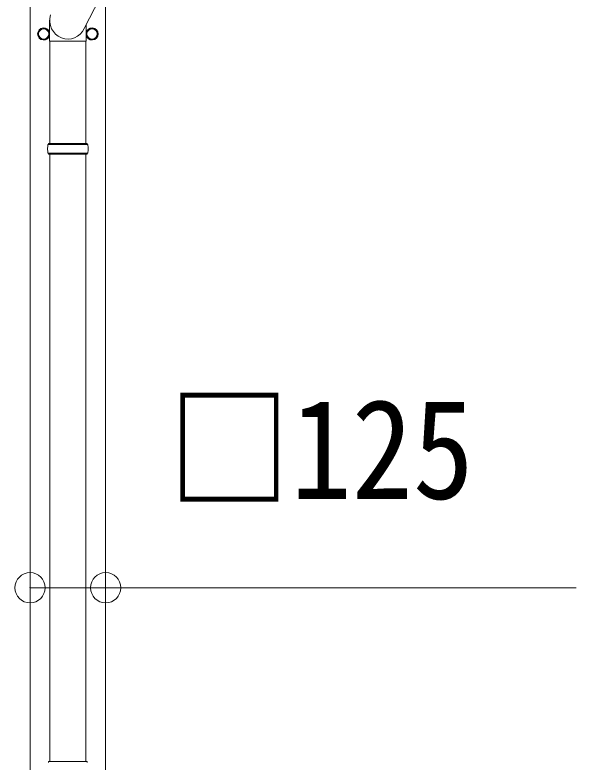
# Model space of a CAD drawing. Units: millimetres at full size, sheet at 1:50; details may follow other scales. Extents: x -14053 to 14053, y -9700 to 9700.
# Drawn here: x -2892 to -1964, y -3939 to -2703 of the extents above; entities that cross this region are included whole.
import ezdxf
from ezdxf.enums import TextEntityAlignment as Align

# ---------------------------------------------------------------- set-up
doc = ezdxf.new("R2010")
doc.units = ezdxf.units.MM
doc.header["$LTSCALE"] = 50
doc.header["$PDMODE"] = 32
doc.header["$PDSIZE"] = 50
for name, color, linetype, lineweight in [('0-1_Defpoints', 4, 'Continuous', 9), ('0-2_TEXT1', 7, 'Continuous', 9), ('0-6_PARTS1', 6, 'Continuous', 9)]:
    doc.layers.add(name, color=color, linetype=linetype, lineweight=lineweight)
doc.styles.add('ＭＳ ゴシック', font='')
doc.styles.get('ＭＳ ゴシック').set_extended_font_data('MS Gothic')

msp = doc.modelspace()

# ---------------------------------------------------------------- linework, layer by layer
at = {"layer": '0-1_Defpoints'}
for p, q in [((-2866.64, -5669.8), (-2866.64, -2683.8)), ((-2741.64, -2683.8), (-2741.64, -5669.8)), ((-2835.54, -2734.55), (-2835.64, -2734.55)), ((-2835.54, -2735.05), (-2835.64, -2735.05)), ((-2772.74, -2734.55), (-2772.64, -2734.55)), ((-2772.74, -2735.05), (-2772.64, -2735.05))]:
    msp.add_line(p, q, dxfattribs=at)
for points in [[(-2844.14, -2724.98), (-2852.64, -2729.89), (-2852.64, -2739.7), (-2844.14, -2744.61), (-2835.64, -2739.7), (-2835.64, -2729.89)], [(-2764.14, -2724.98), (-2755.64, -2729.89), (-2755.64, -2739.7), (-2764.14, -2744.61), (-2772.64, -2739.7), (-2772.64, -2729.89)]]:
    msp.add_lwpolyline(points, close=True, dxfattribs=at)
for centre in [(-2844.14, -2734.8), (-2764.14, -2734.8)]:
    msp.add_circle(centre, 8.5, dxfattribs=at)
for centre, radius, start, end in [((-2844.14, -2734.8), 10, 9.93637, 350.06363), ((-2844.14, -2734.8), 8.6, 111.25399, 128.74601), ((-2844.14, -2734.8), 8.6, 51.25399, 68.74601), ((-2764.14, -2734.8), 10, 189.93637, 170.06363), ((-2764.14, -2734.8), 8.6, 111.25399, 128.74601), ((-2764.14, -2734.8), 8.6, 51.25399, 68.74601), ((-2844.14, -2734.8), 8.6, 171.25399, 188.74601), ((-2844.14, -2734.8), 8.6, 231.25399, 248.74601), ((-2844.14, -2734.8), 8.6, 291.25399, 308.74601), ((-2844.14, -2734.8), 8.6, 1.66581, 8.74601), ((-2844.14, -2734.8), 8.6, 351.25399, 358.33419), ((-2764.14, -2734.8), 8.6, 171.25399, 178.33419), ((-2764.14, -2734.8), 8.6, 181.66581, 188.74601), ((-2764.14, -2734.8), 8.6, 231.25399, 248.74601), ((-2764.14, -2734.8), 8.6, 291.25399, 308.74601), ((-2764.14, -2734.8), 8.6, 351.25399, 8.74601)]:
    msp.add_arc(centre, radius, start, end, dxfattribs=at)
at = {"layer": '0-2_TEXT1'}
for p, q in [((-2729.74, -2632.89), (-2777.09, -2725.6)), ((-2834.29, -2746.5), (-2834.29, -2711.84)), ((-2773.99, -2746.5), (-2773.99, -2719.53)), ((-2834.29, -2746.5), (-2804.14, -2746.5)), ((-2834.14, -2746.5), (-2834.14, -2915.8)), ((-2773.99, -2746.5), (-2804.14, -2746.5)), ((-2774.14, -2746.5), (-2774.14, -2915.8)), ((-2772.14, -2915.8), (-2836.14, -2915.8)), ((-2836.14, -2915.8), (-2836.14, -2917.8)), ((-2772.14, -2915.8), (-2772.14, -2917.8)), ((-2771.14, -2917.8), (-2837.14, -2917.8)), ((-2771.14, -2931.8), (-2837.14, -2931.8)), ((-2836.14, -2933.8), (-2836.14, -2931.8)), ((-2772.14, -2933.8), (-2836.14, -2933.8)), ((-2834.14, -2933.8), (-2834.14, -3938.3)), ((-2774.14, -2933.8), (-2774.14, -3938.3)), ((-2772.14, -2933.8), (-2772.14, -2931.8)), ((-2836.14, -3938.29), (-2836.14, -3940.29)), ((-2772.14, -3938.29), (-2836.14, -3938.29)), ((-2772.14, -3938.29), (-2772.14, -3940.29))]:
    msp.add_line(p, q, dxfattribs=at)
for centre, start, end in [((-2788.39, -2924.8), 171.82876, 180.00002), ((-2788.39, -2924.8), 180.00002, 188.17127), ((-2819.89, -2924.8), 359.99998, 8.17124), ((-2819.89, -2924.8), 351.82873, 359.99998)]:
    msp.add_arc(centre, 49.25, start, end, dxfattribs=at)
msp.add_ellipse((-2804.14, -2711.84), major_axis=(0, -31.56), ratio=0.952301, start_param=4.4387875, end_param=7.4027915, dxfattribs=at)
at = {"layer": '0-6_PARTS1'}
for p, q in [((-2866.64, -3650.93), (-2741.64, -3650.93)), ((-2741.64, -3650.93), (-1963.73, -3650.93))]:
    msp.add_line(p, q, dxfattribs=at)
for p in [(-2866.64, -3650.93), (-2741.64, -3650.93)]:
    msp.add_point(p, dxfattribs=at)

# ---------------------------------------------------------------- texts
at = {"layer": '0-6_PARTS1', "color": 7, "style": 'ＭＳ ゴシック', "width": 0.9}
msp.add_text('□125', height=165, dxfattribs=at).set_placement((-2638.28, -3553.43), align=Align.BOTTOM_LEFT)

doc.saveas('drawing.dxf')
